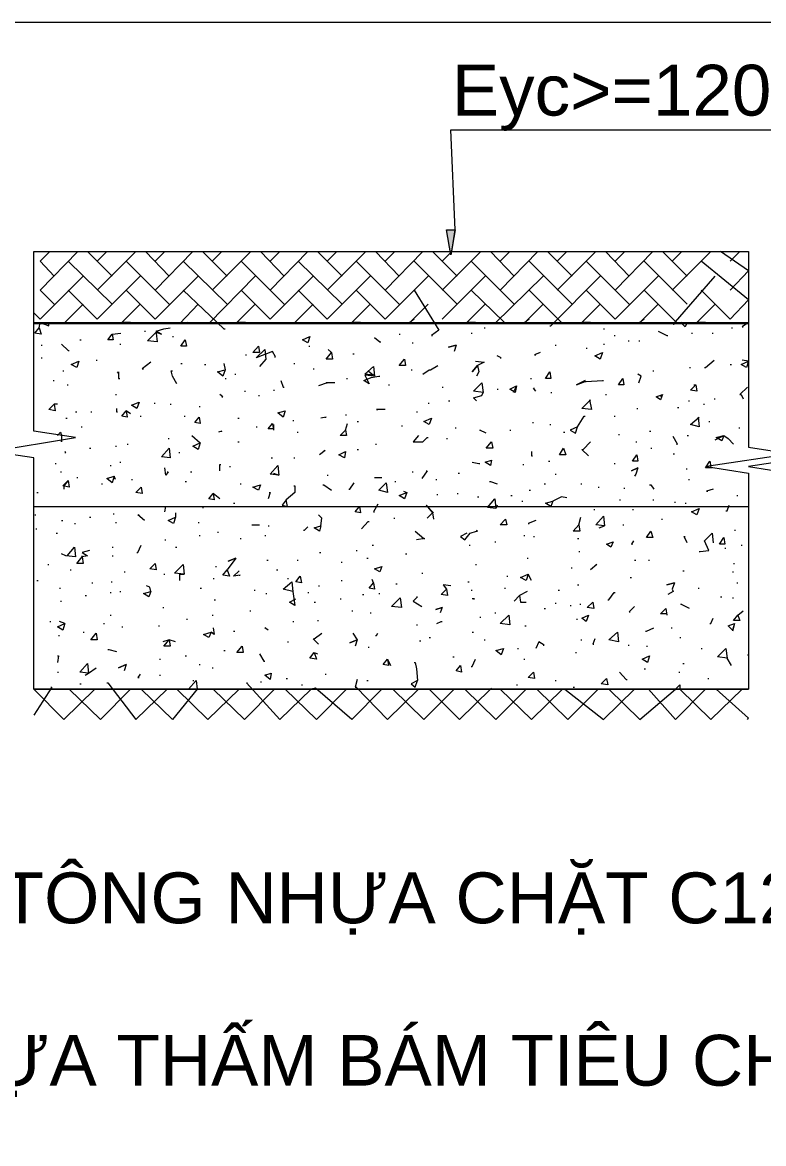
# Model space of a CAD drawing. Header units: millimetres. Extents: x 5117 to 246734, y -48177 to 129208.
# Drawn here: x 212063.2 to 212114.8, y 2460.3 to 2538.3 of the extents above; entities that cross this region are included whole.
import ezdxf

# ---------------------------------------------------------------- set-up
doc = ezdxf.new("R2010")
doc.units = ezdxf.units.MM
for name, color, linetype, lineweight in [('PCCC_241204-CHI TIET CAU TAO PCCC_dwg-1', 250, 'Continuous', 18), ('PDF_Geometry', 250, 'Continuous', 18), ('PDF_Solid Fills', 250, 'Continuous', 18), ('PDF_Text-1', 7, 'Continuous', 18)]:
    doc.layers.add(name, color=color, linetype=linetype, lineweight=lineweight)
doc.styles.add('Arial_2', font='arial_0.ttf', dxfattribs={"height": 3.536039})

# ---------------------------------------------------------------- blocks, each defined once
blk = doc.blocks.new('PCCC_241204-CHI TIET CAU TAO PCCC_dwg-1605646-PCCC-CHI TIẾT CÂU TẠO PCCC')
at = {"layer": 'PDF_Solid Fills'}
for points in [[(3342.811, 2522.141), (3342.512, 2523.862), (3343.11, 2523.862)], [(3313.771, 2517.35), (3363.543, 2517.35), (3363.543, 2517.425)], [(3313.771, 2517.35), (3313.771, 2517.425), (3363.543, 2517.425)]]:
    blk.add_hatch(color=256, dxfattribs=at).paths.add_polyline_path(points)
at = {"layer": 'PDF_Geometry'}
for p, q in [((3319.234, 2520.644), (3317.513, 2522.365)), ((3318.187, 2521.692), (3318.86, 2522.365)), ((3318.187, 2519.671), (3320.881, 2522.365)), ((3323.201, 2520.644), (3321.555, 2522.365)), ((3322.228, 2521.692), (3322.902, 2522.365)), ((3322.228, 2519.671), (3324.848, 2522.365)), ((3327.243, 2520.644), (3325.522, 2522.365)), ((3326.195, 2521.692), (3326.869, 2522.365)), ((3326.195, 2519.671), (3328.89, 2522.365)), ((3331.21, 2520.644), (3329.563, 2522.365)), ((3330.237, 2521.692), (3330.91, 2522.365)), ((3330.237, 2519.671), (3332.856, 2522.365)), ((3335.252, 2520.644), (3333.53, 2522.365)), ((3334.204, 2521.692), (3334.877, 2522.365)), ((3334.204, 2519.671), (3336.898, 2522.365)), ((3339.218, 2520.644), (3337.572, 2522.365)), ((3338.245, 2521.692), (3338.919, 2522.365)), ((3338.245, 2519.671), (3340.865, 2522.365)), ((3343.26, 2520.644), (3341.539, 2522.365)), ((3342.212, 2519.671), (3344.907, 2522.365)), ((3347.227, 2520.644), (3345.58, 2522.365)), ((3346.254, 2521.692), (3346.928, 2522.365)), ((3346.254, 2519.671), (3348.874, 2522.365)), ((3351.269, 2520.644), (3349.547, 2522.365)), ((3350.221, 2521.692), (3350.894, 2522.365)), ((3350.221, 2519.671), (3352.915, 2522.365)), ((3355.235, 2520.644), (3353.589, 2522.365)), ((3354.262, 2521.692), (3354.936, 2522.365)), ((3354.262, 2519.671), (3356.882, 2522.365)), ((3359.277, 2520.644), (3357.556, 2522.365)), ((3358.229, 2521.692), (3358.903, 2522.365)), ((3358.229, 2519.671), (3360.924, 2522.365)), ((3362.271, 2521.692), (3362.945, 2522.365)), ((3319.234, 2518.698), (3316.166, 2521.692)), ((3323.201, 2518.698), (3320.207, 2521.692)), ((3327.243, 2518.698), (3324.174, 2521.692)), ((3331.21, 2518.698), (3328.216, 2521.692)), ((3335.252, 2518.698), (3332.183, 2521.692)), ((3339.218, 2518.698), (3336.225, 2521.692)), ((3343.26, 2518.698), (3340.266, 2521.692)), ((3347.227, 2518.698), (3344.233, 2521.692)), ((3351.269, 2518.698), (3348.275, 2521.692)), ((3355.235, 2518.698), (3352.242, 2521.692)), ((3359.277, 2518.698), (3356.283, 2521.692)), ((3342.212, 2517.65), (3345.206, 2520.644)), ((3346.553, 2517.425), (3344.233, 2519.671)), ((3350.52, 2517.425), (3348.275, 2519.671)), ((3358.529, 2517.425), (3356.283, 2519.671)), ((3321.48, 2516.827), (3321.555, 2516.827)), ((3323.426, 2516.452), (3323.501, 2516.452)), ((3339.218, 2516.602), (3339.293, 2516.602)), ((3344.233, 2516.677), (3344.308, 2516.677)), ((3345.131, 2517.051), (3345.206, 2517.051)), ((3353.439, 2516.976), (3353.514, 2516.976)), ((3354.188, 2516.527), (3354.262, 2516.527)), ((3359.577, 2516.677), (3359.651, 2516.677)), ((3360.999, 2516.677), (3361.073, 2516.677)), ((3362.346, 2517.051), (3362.421, 2517.051)), ((3314.295, 2515.854), (3314.369, 2515.854)), ((3316.989, 2516.228), (3317.064, 2516.228)), ((3319.758, 2515.928), (3319.833, 2515.928)), ((3332.931, 2515.779), (3333.006, 2515.779)), ((3340.117, 2516.003), (3340.191, 2516.003)), ((3350.071, 2515.854), (3350.146, 2515.854)), ((3352.242, 2515.629), (3352.316, 2515.629)), ((3353.439, 2515.928), (3353.514, 2515.928)), ((3355.161, 2516.153), (3355.235, 2516.153)), ((3355.909, 2516.153), (3355.984, 2516.153)), ((3314.295, 2514.955), (3314.369, 2514.955)), ((3318.112, 2514.806), (3318.187, 2514.806)), ((3328.515, 2515.18), (3328.59, 2515.18)), ((3336, 2515.255), (3336.075, 2515.255)), ((3315.792, 2514.057), (3315.866, 2514.057)), ((3324.025, 2514.581), (3324.099, 2514.581)), ((3325.671, 2514.506), (3325.746, 2514.506)), ((3331.883, 2514.581), (3331.958, 2514.581)), ((3333.231, 2514.207), (3333.306, 2514.207)), ((3340.042, 2514.132), (3340.117, 2514.132)), ((3356.882, 2514.057), (3356.957, 2514.057)), ((3359.427, 2514.282), (3359.502, 2514.282)), ((3362.271, 2514.506), (3362.346, 2514.506)), ((3315.118, 2513.384), (3315.193, 2513.384)), ((3327.093, 2513.533), (3327.168, 2513.533)), ((3327.767, 2513.833), (3327.842, 2513.833)), ((3335.551, 2513.533), (3335.626, 2513.533)), ((3348.35, 2513.533), (3348.424, 2513.533)), ((3316.091, 2513.084), (3316.166, 2513.084)), ((3319.459, 2512.411), (3319.534, 2512.411)), ((3328.441, 2512.635), (3328.515, 2512.635)), ((3330.461, 2512.71), (3330.536, 2512.71)), ((3338.47, 2513.084), (3338.545, 2513.084)), ((3342.212, 2512.935), (3342.287, 2512.935)), ((3346.029, 2512.785), (3346.104, 2512.785)), ((3349.772, 2512.56), (3349.847, 2512.56)), ((3353.589, 2512.411), (3353.664, 2512.411)), ((3322.153, 2511.812), (3322.228, 2511.812)), ((3323.276, 2511.737), (3323.351, 2511.737)), ((3329.414, 2512.336), (3329.488, 2512.336)), ((3341.239, 2511.812), (3341.314, 2511.812)), ((3342.661, 2511.962), (3342.736, 2511.962)), ((3359.352, 2511.962), (3359.427, 2511.962)), ((3360.4, 2511.737), (3360.475, 2511.737)), ((3361.148, 2512.111), (3361.223, 2512.111)), ((3316.69, 2511.213), (3316.765, 2511.213)), ((3317.738, 2511.213), (3317.812, 2511.213)), ((3321.18, 2510.914), (3321.255, 2510.914)), ((3324.249, 2510.914), (3324.324, 2510.914)), ((3325.297, 2511.587), (3325.372, 2511.587)), ((3335.476, 2510.989), (3335.551, 2510.989)), ((3340.416, 2511.213), (3340.491, 2511.213)), ((3354.188, 2510.914), (3354.262, 2510.914)), ((3355.759, 2511.438), (3355.834, 2511.438)), ((3358.604, 2511.512), (3358.678, 2511.512)), ((3316.016, 2510.764), (3316.091, 2510.764)), ((3317.064, 2510.165), (3317.139, 2510.165)), ((3327.991, 2510.764), (3328.066, 2510.764)), ((3329.264, 2510.165), (3329.339, 2510.165)), ((3331.809, 2510.614), (3331.883, 2510.614)), ((3336.299, 2510.539), (3336.374, 2510.539)), ((3339.368, 2510.24), (3339.443, 2510.24)), ((3343.11, 2510.09), (3343.185, 2510.09)), ((3348.499, 2510.465), (3348.574, 2510.465)), ((3349.697, 2510.315), (3349.772, 2510.315)), ((3360.774, 2510.539), (3360.849, 2510.539)), ((3362.87, 2510.09), (3362.945, 2510.09)), ((3323.126, 2509.342), (3323.201, 2509.342)), ((3332.108, 2509.791), (3332.183, 2509.791)), ((3342.512, 2509.342), (3342.586, 2509.342)), ((3346.928, 2509.941), (3347.002, 2509.941)), ((3350.67, 2509.791), (3350.745, 2509.791)), ((3354.487, 2509.641), (3354.562, 2509.641)), ((3356.658, 2509.866), (3356.732, 2509.866)), ((3359.277, 2509.566), (3359.352, 2509.566)), ((3317.663, 2508.668), (3317.738, 2508.668)), ((3319.459, 2508.818), (3319.534, 2508.818)), ((3320.282, 2508.968), (3320.357, 2508.968)), ((3327.991, 2509.117), (3328.066, 2509.117)), ((3336.299, 2508.594), (3336.374, 2508.594)), ((3337.572, 2508.968), (3337.647, 2508.968)), ((3355.685, 2509.117), (3355.759, 2509.117)), ((3356.732, 2508.668), (3356.807, 2508.668)), ((3319.758, 2507.695), (3319.833, 2507.695)), ((3323.875, 2508.369), (3323.95, 2508.369)), ((3330.312, 2507.995), (3330.387, 2507.995)), ((3331.883, 2507.995), (3331.958, 2507.995)), ((3349.622, 2507.77), (3349.697, 2507.77)), ((3358.304, 2508.294), (3358.379, 2508.294)), ((3315.268, 2507.621), (3315.342, 2507.621)), ((3315.642, 2507.022), (3315.717, 2507.022)), ((3319.085, 2507.471), (3319.16, 2507.471)), ((3324.698, 2507.022), (3324.773, 2507.022)), ((3327.393, 2507.396), (3327.468, 2507.396)), ((3340.117, 2507.022), (3340.191, 2507.022)), ((3343.335, 2506.947), (3343.41, 2506.947)), ((3347.826, 2507.546), (3347.901, 2507.546)), ((3354.188, 2507.621), (3354.262, 2507.621)), ((3359.202, 2507.246), (3359.277, 2507.246)), ((3316.765, 2506.648), (3316.839, 2506.648)), ((3318.486, 2506.198), (3318.561, 2506.198)), ((3320.582, 2506.498), (3320.657, 2506.498)), ((3324.324, 2506.348), (3324.399, 2506.348)), ((3328.141, 2506.198), (3328.216, 2506.198)), ((3334.204, 2506.797), (3334.279, 2506.797)), ((3338.919, 2506.348), (3338.994, 2506.348)), ((3341.763, 2506.498), (3341.838, 2506.498)), ((3349.323, 2506.198), (3349.397, 2506.198)), ((3350.071, 2506.872), (3350.146, 2506.872)), ((3351.867, 2506.198), (3351.942, 2506.198)), ((3359.352, 2506.498), (3359.427, 2506.498)), ((3313.995, 2505.6), (3314.07, 2505.6)), ((3341.838, 2505.45), (3341.913, 2505.45)), ((3343.26, 2505.525), (3343.335, 2505.525)), ((3347.002, 2505.375), (3347.077, 2505.375)), ((3348.275, 2505.749), (3348.35, 2505.749)), ((3353.065, 2505.974), (3353.14, 2505.974)), ((3354.861, 2505.899), (3354.936, 2505.899)), ((3362.72, 2505.375), (3362.795, 2505.375)), ((3313.771, 2504.627), (3363.543, 2504.627)), ((3327.692, 2504.851), (3327.767, 2504.851)), ((3344.682, 2505.3), (3344.757, 2505.3)), ((3347.751, 2505.001), (3347.826, 2505.001)), ((3354.562, 2505.076), (3354.637, 2505.076)), ((3356.882, 2505.076), (3356.957, 2505.076)), ((3358.379, 2504.926), (3358.454, 2504.926)), ((3359.127, 2504.851), (3359.202, 2504.851)), ((3313.846, 2504.028), (3313.92, 2504.028)), ((3317.663, 2503.878), (3317.738, 2503.878)), ((3319.309, 2504.103), (3319.384, 2504.103)), ((3325.522, 2504.552), (3325.596, 2504.552)), ((3338.844, 2503.803), (3338.919, 2503.803)), ((3352.766, 2504.402), (3352.84, 2504.402)), ((3355.46, 2504.402), (3355.535, 2504.402)), ((3313.92, 2503.055), (3313.995, 2503.055)), ((3315.717, 2503.654), (3315.792, 2503.654)), ((3316.615, 2503.429), (3316.69, 2503.429)), ((3319.459, 2503.504), (3319.534, 2503.504)), ((3325.222, 2503.504), (3325.297, 2503.504)), ((3330.087, 2503.279), (3330.162, 2503.279)), ((3354.786, 2503.354), (3354.861, 2503.354)), ((3357.481, 2503.729), (3357.556, 2503.729)), ((3315.342, 2502.756), (3315.417, 2502.756)), ((3322.902, 2502.306), (3322.977, 2502.306)), ((3325.297, 2502.606), (3325.372, 2502.606)), ((3326.569, 2502.83), (3326.644, 2502.83)), ((3328.141, 2502.381), (3328.216, 2502.381)), ((3329.863, 2502.606), (3329.937, 2502.606)), ((3347.901, 2502.606), (3347.975, 2502.606)), ((3348.574, 2502.531), (3348.649, 2502.531)), ((3351.643, 2502.381), (3351.718, 2502.381)), ((3362.57, 2502.98), (3362.645, 2502.98)), ((3319.234, 2501.783), (3319.309, 2501.783)), ((3323.65, 2501.783), (3323.725, 2501.783)), ((3336.225, 2501.558), (3336.299, 2501.558)), ((3337.347, 2501.932), (3337.422, 2501.932)), ((3344.083, 2501.932), (3344.158, 2501.932)), ((3345.88, 2502.157), (3345.955, 2502.157)), ((3351.718, 2501.483), (3351.793, 2501.483)), ((3361.897, 2501.708), (3361.972, 2501.708)), ((3363.019, 2501.932), (3363.094, 2501.932)), ((3319.234, 2501.184), (3319.309, 2501.184)), ((3330.012, 2500.884), (3330.087, 2500.884)), ((3332.108, 2500.884), (3332.183, 2500.884)), ((3333.68, 2501.408), (3333.755, 2501.408)), ((3335.177, 2500.735), (3335.252, 2500.735)), ((3336.973, 2501.034), (3337.048, 2501.034)), ((3339.667, 2501.333), (3339.742, 2501.333)), ((3348.125, 2501.034), (3348.2, 2501.034)), ((3355.61, 2500.884), (3355.685, 2500.884)), ((3356.583, 2500.884), (3356.658, 2500.884)), ((3314.744, 2500.585), (3314.819, 2500.585)), ((3316.315, 2500.211), (3316.39, 2500.211)), ((3320.058, 2500.061), (3320.133, 2500.061)), ((3322.827, 2499.911), (3322.902, 2499.911)), ((3326.42, 2500.435), (3326.495, 2500.435)), ((3330.686, 2500.211), (3330.761, 2500.211)), ((3340.79, 2499.986), (3340.865, 2499.986)), ((3344.532, 2500.585), (3344.607, 2500.585)), ((3351.194, 2500.36), (3351.269, 2500.36)), ((3358.978, 2500.136), (3359.053, 2500.136)), ((3362.421, 2500.061), (3362.496, 2500.061)), ((3362.496, 2500.66), (3362.57, 2500.66)), ((3313.995, 2499.462), (3314.07, 2499.462)), ((3317.812, 2499.313), (3317.887, 2499.313)), ((3319.16, 2499.387), (3319.234, 2499.387)), ((3326.27, 2499.612), (3326.345, 2499.612)), ((3331.434, 2499.612), (3331.509, 2499.612)), ((3335.177, 2499.462), (3335.252, 2499.462)), ((3338.994, 2499.238), (3339.069, 2499.238)), ((3344.009, 2499.387), (3344.083, 2499.387)), ((3346.703, 2499.762), (3346.778, 2499.762)), ((3351.643, 2499.163), (3351.718, 2499.163)), ((3355.31, 2499.687), (3355.385, 2499.687)), ((3362.72, 2499.313), (3362.795, 2499.313)), ((3315.567, 2498.938), (3315.642, 2498.938)), ((3317.363, 2498.414), (3317.438, 2498.414)), ((3319.085, 2498.639), (3319.16, 2498.639)), ((3319.758, 2498.714), (3319.833, 2498.714)), ((3325.372, 2498.938), (3325.447, 2498.938)), ((3329.114, 2498.789), (3329.189, 2498.789)), ((3329.937, 2498.564), (3330.012, 2498.564)), ((3332.856, 2498.639), (3332.931, 2498.639)), ((3333.605, 2499.088), (3333.68, 2499.088)), ((3336.674, 2498.489), (3336.748, 2498.489)), ((3337.796, 2498.564), (3337.871, 2498.564)), ((3344.233, 2498.789), (3344.308, 2498.789)), ((3346.553, 2498.938), (3346.628, 2498.938)), ((3350.296, 2498.789), (3350.37, 2498.789)), ((3360.026, 2498.938), (3360.1, 2498.938)), ((3361.597, 2498.34), (3361.672, 2498.34)), ((3315.642, 2498.04), (3315.717, 2498.04)), ((3322.752, 2497.591), (3322.827, 2497.591)), ((3326.345, 2498.115), (3326.42, 2498.115)), ((3333.306, 2497.965), (3333.38, 2497.965)), ((3335.102, 2498.19), (3335.177, 2498.19)), ((3350.071, 2497.891), (3350.146, 2497.891)), ((3351.119, 2497.741), (3351.194, 2497.741)), ((3351.793, 2497.816), (3351.867, 2497.816)), ((3362.421, 2498.265), (3362.496, 2498.265)), ((3319.085, 2497.067), (3319.16, 2497.067)), ((3324.399, 2496.768), (3324.474, 2496.768)), ((3326.195, 2497.067), (3326.27, 2497.067)), ((3328.815, 2497.367), (3328.89, 2497.367)), ((3335.925, 2497.367), (3336, 2497.367)), ((3337.198, 2497.217), (3337.272, 2497.217)), ((3344.832, 2496.918), (3344.907, 2496.918)), ((3345.88, 2497.217), (3345.955, 2497.217)), ((3349.323, 2497.516), (3349.397, 2497.516)), ((3351.568, 2496.768), (3351.643, 2496.768)), ((3314.893, 2496.618), (3314.968, 2496.618)), ((3318.636, 2496.468), (3318.711, 2496.468)), ((3319.908, 2496.244), (3319.983, 2496.244)), ((3322.453, 2496.319), (3322.528, 2496.319)), ((3331.809, 2496.618), (3331.883, 2496.618)), ((3333.53, 2496.693), (3333.605, 2496.693)), ((3340.416, 2496.394), (3340.491, 2496.394)), ((3347.975, 2496.319), (3348.05, 2496.319)), ((3358.154, 2496.169), (3358.229, 2496.169)), ((3315.492, 2495.645), (3315.567, 2495.645)), ((3317.214, 2495.87), (3317.288, 2495.87)), ((3327.692, 2495.945), (3327.767, 2495.945)), ((3340.64, 2495.271), (3340.715, 2495.271)), ((3341.314, 2495.495), (3341.389, 2495.495)), ((3344.308, 2495.87), (3344.383, 2495.87)), ((3345.131, 2495.346), (3345.206, 2495.346)), ((3351.867, 2495.346), (3351.942, 2495.346)), ((3358.753, 2495.495), (3358.828, 2495.495)), ((3327.018, 2494.597), (3327.093, 2494.597)), ((3331.434, 2495.196), (3331.509, 2495.196)), ((3337.048, 2494.822), (3337.123, 2494.822)), ((3347.451, 2494.747), (3347.526, 2494.747)), ((3351.493, 2494.448), (3351.568, 2494.448)), ((3355.161, 2494.972), (3355.235, 2494.972)), ((3356.433, 2494.897), (3356.508, 2494.897)), ((3360.25, 2494.747), (3360.325, 2494.747)), ((3322.528, 2493.999), (3322.603, 2493.999)), ((3324.324, 2494.223), (3324.399, 2494.223)), ((3342.961, 2494.148), (3343.036, 2494.148)), ((3347.901, 2493.999), (3347.975, 2493.999)), ((3358.978, 2493.699), (3359.053, 2493.699)), ((3363.469, 2494.298), (3363.543, 2494.298)), ((3315.417, 2493.1), (3315.492, 2493.1)), ((3322.528, 2492.876), (3322.603, 2492.876)), ((3325.297, 2493.624), (3325.372, 2493.624)), ((3326.195, 2493.4), (3326.27, 2493.4)), ((3334.054, 2492.951), (3334.129, 2492.951)), ((3356.283, 2493.325), (3356.358, 2493.325)), ((3358.678, 2493.1), (3358.753, 2493.1)), ((3316.989, 2492.277), (3317.064, 2492.277)), ((3324.848, 2492.502), (3324.923, 2492.502)), ((3329.563, 2492.427), (3329.638, 2492.427)), ((3331.36, 2492.651), (3331.434, 2492.651)), ((3332.407, 2492.202), (3332.482, 2492.202)), ((3336.973, 2492.502), (3337.048, 2492.502)), ((3347.377, 2492.202), (3347.451, 2492.202)), ((3350.071, 2492.502), (3350.146, 2492.502)), ((3360.699, 2492.651), (3360.774, 2492.651)), ((3351.343, 2492.053), (3351.418, 2492.053))]:
    blk.add_line(p, q, dxfattribs=at)
at = {"layer": 'PDF_Geometry', "flags": 128}
for points in [[(3268.788, 2397.971), (3461.742, 2397.971), (3461.742, 2538.307), (3268.788, 2538.307)], [(3333.006, 2516.452), (3332.856, 2516.003), (3332.482, 2516.228)], [(3324.324, 2516.228), (3324.399, 2515.779), (3324.025, 2515.779)], [(3329.414, 2515.779), (3329.488, 2515.33), (3329.039, 2515.33)], [(3316.914, 2514.731), (3316.765, 2514.282), (3316.39, 2514.506)], [(3339.593, 2514.881), (3339.667, 2514.431), (3339.218, 2514.431)], [(3353.364, 2515.33), (3353.215, 2514.881), (3352.84, 2515.105)], [(3349.697, 2513.982), (3349.772, 2513.533), (3349.397, 2513.533)], [(3354.786, 2513.533), (3354.861, 2513.084), (3354.487, 2513.084)], [(3321.106, 2511.887), (3320.956, 2511.438), (3320.582, 2511.662)], [(3325.297, 2510.839), (3325.372, 2510.39), (3324.998, 2510.465)], [(3331.285, 2511.288), (3331.135, 2510.839), (3330.761, 2511.138)], [(3341.464, 2510.764), (3341.314, 2510.315), (3340.94, 2510.539)], [(3323.276, 2507.995), (3322.677, 2508.07), (3323.201, 2508.668)], [(3345.655, 2509.117), (3345.73, 2508.668), (3345.281, 2508.668)], [(3350.67, 2508.668), (3350.82, 2508.219), (3350.37, 2508.219)], [(3335.476, 2508.444), (3335.401, 2507.995), (3335.027, 2508.219)], [(3345.655, 2507.845), (3345.58, 2507.471), (3345.206, 2507.695)], [(3355.759, 2508.219), (3355.834, 2507.77), (3355.46, 2507.77)], [(3338.395, 2505.6), (3337.796, 2505.749), (3338.32, 2506.273)], [(3321.255, 2505.974), (3321.33, 2505.525), (3320.881, 2505.6)], [(3329.563, 2506.124), (3329.414, 2505.749), (3329.039, 2505.974)], [(3336.449, 2504.627), (3336.524, 2504.178), (3336.15, 2504.252)], [(3360.1, 2504.477), (3359.951, 2504.028), (3359.577, 2504.252)], [(3346.628, 2503.729), (3346.703, 2503.354), (3346.254, 2503.354)], [(3356.732, 2502.905), (3356.882, 2502.456), (3356.433, 2502.456)], [(3361.822, 2502.456), (3361.897, 2502.007), (3361.523, 2502.007)], [(3354.113, 2502.157), (3353.963, 2501.783), (3353.664, 2502.007)], [(3322.228, 2500.66), (3322.303, 2500.211), (3321.854, 2500.286)], [(3338.021, 2500.435), (3337.871, 2500.061), (3337.497, 2500.286)], [(3332.333, 2499.762), (3332.407, 2499.313), (3332.033, 2499.387)], [(3339.368, 2497.591), (3338.694, 2497.666), (3339.293, 2498.265)], [(3352.691, 2497.965), (3352.766, 2497.516), (3352.316, 2497.591)], [(3346.928, 2496.394), (3346.254, 2496.468), (3346.853, 2497.067)], [(3352.391, 2497.067), (3352.242, 2496.618), (3351.942, 2496.843)], [(3318.112, 2495.795), (3318.187, 2495.346), (3317.738, 2495.346)], [(3354.487, 2495.196), (3353.813, 2495.346), (3354.412, 2495.87)], [(3328.291, 2494.897), (3328.366, 2494.448), (3327.917, 2494.448)], [(3346.478, 2494.747), (3346.329, 2494.298), (3345.955, 2494.597)], [(3356.658, 2494.223), (3356.508, 2493.774), (3356.134, 2493.999)], [(3330.312, 2493.026), (3330.237, 2492.576), (3329.863, 2492.876)], [(3343.485, 2493.549), (3343.559, 2493.1), (3343.185, 2493.175)], [(3348.574, 2493.1), (3348.649, 2492.651), (3348.2, 2492.726)], [(3353.664, 2492.651), (3353.739, 2492.202), (3353.289, 2492.277)]]:
    blk.add_lwpolyline(points, close=True, dxfattribs=at)
for points in [[(3342.811, 2522.141), (3342.512, 2523.862), (3343.11, 2523.862), (3342.811, 2530.823), (3376.118, 2530.823)], [(3342.212, 2521.692), (3342.886, 2522.365), (3343.11, 2523.862)], [(3318.037, 2491.903), (3315.866, 2489.807), (3313.771, 2491.903), (3363.543, 2491.903), (3313.771, 2491.903), (3313.771, 2507.995), (3310.777, 2508.444), (3316.69, 2509.417), (3313.771, 2509.866), (3313.771, 2522.365), (3363.543, 2522.365), (3363.543, 2508.743), (3366.537, 2508.294), (3360.624, 2507.396), (3363.543, 2506.947), (3363.543, 2491.903), (3313.771, 2491.903)], [(3315.193, 2520.644), (3314.22, 2521.692), (3314.893, 2522.365)], [(3315.193, 2518.698), (3314.22, 2519.671), (3316.839, 2522.365)], [(3362.271, 2519.671), (3363.543, 2521.018), (3361.597, 2522.365)], [(3367.286, 2520.644), (3366.462, 2521.916), (3366.911, 2522.365), (3366.462, 2508.743), (3369.381, 2508.294), (3363.543, 2507.396), (3366.462, 2506.947), (3366.462, 2491.903), (3416.011, 2491.903), (3366.462, 2491.903), (3416.011, 2491.903), (3416.011, 2507.995), (3413.092, 2508.444), (3419.004, 2509.417), (3416.011, 2509.866), (3416.011, 2522.365), (3366.462, 2522.365)], [(3360.25, 2519.671), (3362.271, 2517.65), (3363.543, 2518.997), (3360.25, 2521.692)], [(3313.771, 2518.099), (3314.22, 2517.65), (3317.214, 2520.644)], [(3316.166, 2519.671), (3318.187, 2517.65), (3321.18, 2520.644)], [(3320.207, 2519.671), (3322.228, 2517.65), (3325.222, 2520.644)], [(3325.896, 2517.35), (3325.971, 2517.35), (3329.189, 2520.644)], [(3328.216, 2519.671), (3330.237, 2517.65), (3333.231, 2520.644)], [(3332.183, 2519.671), (3334.204, 2517.65), (3337.198, 2520.644)], [(3336.225, 2519.671), (3338.245, 2517.65), (3341.239, 2520.644)], [(3349.248, 2520.644), (3345.88, 2517.35), (3345.955, 2517.35)], [(3349.697, 2517.201), (3349.772, 2517.201), (3353.215, 2520.644)], [(3352.242, 2519.671), (3354.262, 2517.65), (3357.256, 2520.644)], [(3359.277, 2517.425), (3359.127, 2517.126), (3358.828, 2517.425), (3358.903, 2517.425), (3358.304, 2517.276), (3361.223, 2520.644)], [(3324.174, 2519.671), (3327.018, 2516.976), (3327.093, 2516.976)], [(3340.266, 2519.671), (3341.988, 2516.901), (3341.464, 2516.527), (3341.539, 2516.527)], [(3316.166, 2517.65), (3315.941, 2517.425), (3317.214, 2518.698)], [(3320.507, 2517.425), (3319.908, 2517.425), (3321.18, 2518.698)], [(3324.474, 2517.425), (3323.875, 2517.35), (3323.95, 2517.35), (3325.222, 2518.698)], [(3328.515, 2517.425), (3327.917, 2517.425), (3329.189, 2518.698)], [(3332.183, 2517.65), (3331.958, 2517.425), (3333.231, 2518.698)], [(3336.524, 2517.425), (3335.925, 2517.425), (3337.198, 2518.698)], [(3340.266, 2517.65), (3339.967, 2517.425), (3341.239, 2518.698)], [(3344.532, 2517.425), (3343.934, 2517.425), (3345.206, 2518.698)], [(3348.275, 2517.65), (3347.975, 2517.425), (3349.248, 2518.698)], [(3352.541, 2517.425), (3351.942, 2517.425), (3353.215, 2518.698)], [(3356.283, 2517.65), (3355.984, 2517.425), (3357.256, 2518.698)], [(3360.55, 2517.425), (3359.951, 2517.425), (3361.223, 2518.698)], [(3363.543, 2517.35), (3313.771, 2517.35), (3313.771, 2517.425), (3363.543, 2517.425), (3363.094, 2517.126), (3363.169, 2517.126)], [(3314.145, 2517.051), (3314.295, 2516.602), (3313.846, 2516.677), (3314.145, 2517.051), (3314.22, 2517.425), (3314.819, 2517.201), (3314.819, 2517.425)], [(3319.234, 2516.602), (3319.309, 2516.228), (3318.935, 2516.228), (3319.234, 2516.602), (3319.833, 2516.677)], [(3322.303, 2516.677), (3322.378, 2516.078), (3321.704, 2516.153), (3322.303, 2516.752), (3322.677, 2516.602), (3322.303, 2516.827), (3322.827, 2516.976), (3323.276, 2517.051)], [(3337.497, 2516.377), (3337.871, 2516.078), (3337.946, 2516.078)], [(3357.256, 2516.827), (3357.855, 2516.527), (3357.93, 2516.527)], [(3315.717, 2515.928), (3316.166, 2515.479), (3316.241, 2515.479)], [(3330.536, 2515.03), (3330.611, 2515.03), (3330.387, 2515.404), (3329.264, 2514.955), (3329.863, 2515.554), (3329.937, 2514.881), (3329.488, 2514.357)], [(3334.279, 2515.554), (3334.503, 2515.33), (3334.578, 2514.881), (3334.129, 2514.881), (3334.503, 2515.33)], [(3343.185, 2515.854), (3342.661, 2515.704), (3343.185, 2515.854), (3343.036, 2515.404)], [(3344.532, 2514.731), (3345.131, 2514.656), (3344.682, 2514.431), (3344.308, 2513.982), (3344.682, 2514.431), (3344.757, 2513.982), (3344.607, 2513.683)], [(3346.254, 2514.955), (3346.329, 2514.955), (3346.029, 2515.105)], [(3349.023, 2515.33), (3348.649, 2515.18), (3348.724, 2515.18)], [(3360.475, 2514.282), (3360.55, 2514.282), (3361.148, 2514.806)], [(3363.543, 2514.731), (3363.394, 2514.282), (3363.019, 2514.506), (3363.543, 2514.731), (3363.094, 2514.806)], [(3319.609, 2513.908), (3319.684, 2513.982), (3319.684, 2513.533), (3319.758, 2513.533)], [(3321.929, 2514.656), (3321.33, 2514.207), (3321.405, 2514.207)], [(3323.725, 2513.159), (3323.426, 2513.683), (3323.351, 2514.057), (3323.426, 2514.057)], [(3327.018, 2514.581), (3327.093, 2514.132), (3326.944, 2513.683), (3326.569, 2513.982), (3327.093, 2514.132)], [(3337.048, 2514.057), (3337.422, 2513.758), (3336.823, 2513.833), (3337.422, 2514.357), (3337.497, 2513.683), (3336.823, 2513.758), (3337.123, 2513.159), (3336.748, 2513.384), (3337.272, 2513.608), (3337.796, 2513.683), (3337.871, 2513.683)], [(3340.865, 2513.833), (3341.314, 2514.132), (3341.389, 2514.132), (3341.913, 2514.431)], [(3330.985, 2513.384), (3331.135, 2512.935), (3331.21, 2512.935)], [(3334.728, 2513.234), (3334.129, 2513.234), (3334.204, 2513.234), (3333.605, 2513.009)], [(3344.607, 2511.962), (3344.383, 2512.186), (3344.982, 2512.336), (3345.056, 2512.56), (3344.383, 2512.635), (3344.982, 2513.234), (3345.056, 2512.56)], [(3352.167, 2513.384), (3351.568, 2513.084), (3352.167, 2513.309), (3352.242, 2513.309), (3353.364, 2513.384), (3353.439, 2513.384)], [(3355.909, 2513.234), (3356.059, 2513.683), (3355.834, 2513.833), (3355.909, 2513.833)], [(3326.869, 2512.261), (3326.944, 2512.261), (3326.719, 2512.411)], [(3347.377, 2513.009), (3347.302, 2512.56), (3346.928, 2512.785), (3347.377, 2513.009), (3347.152, 2512.56)], [(3348.724, 2512.635), (3348.574, 2512.86), (3348.649, 2512.86)], [(3357.556, 2512.411), (3357.406, 2512.036), (3357.107, 2512.261), (3357.556, 2512.411), (3357.406, 2512.261)], [(3359.726, 2513.084), (3359.876, 2513.084), (3359.951, 2512.635), (3359.502, 2512.71), (3359.876, 2513.084)], [(3363.469, 2512.935), (3362.945, 2512.411), (3363.019, 2512.411), (3363.169, 2512.111)], [(3315.417, 2511.737), (3315.193, 2511.737), (3315.268, 2511.288), (3314.819, 2511.363), (3315.193, 2511.737)], [(3352.466, 2512.036), (3352.616, 2511.363), (3351.942, 2511.438), (3352.541, 2512.036)], [(3319.534, 2511.438), (3319.534, 2511.213), (3319.609, 2511.213)], [(3320.507, 2511.063), (3320.207, 2511.288), (3320.282, 2510.839), (3319.908, 2510.914), (3320.207, 2511.288)], [(3334.054, 2510.839), (3334.129, 2510.839), (3333.755, 2510.764)], [(3338.245, 2511.363), (3337.647, 2511.363), (3337.721, 2511.363)], [(3351.643, 2510.165), (3351.119, 2509.941), (3351.493, 2509.716), (3351.643, 2510.165), (3352.092, 2510.914), (3352.167, 2510.914)], [(3360.026, 2510.839), (3360.1, 2510.165), (3359.502, 2510.315), (3360.1, 2510.839)], [(3330.461, 2510.315), (3330.461, 2510.016), (3330.087, 2510.016), (3330.387, 2510.39), (3330.461, 2509.941)], [(3335.476, 2509.941), (3335.551, 2509.566), (3335.102, 2509.566), (3335.476, 2509.941), (3335.626, 2510.39)], [(3315.417, 2509.566), (3315.642, 2509.791), (3315.717, 2509.566), (3315.717, 2509.117), (3315.717, 2509.267)], [(3324.773, 2509.566), (3325.372, 2509.043), (3325.222, 2508.594), (3324.848, 2508.818), (3325.372, 2509.043)], [(3326.794, 2509.866), (3326.869, 2509.866), (3326.644, 2509.791)], [(3340.566, 2509.566), (3340.191, 2509.117), (3340.64, 2509.117), (3340.865, 2509.117), (3341.164, 2509.417), (3341.239, 2509.417)], [(3345.281, 2509.716), (3344.832, 2509.941), (3344.907, 2509.941)], [(3358.529, 2508.968), (3358.604, 2508.968), (3358.304, 2509.492)], [(3361.223, 2509.267), (3361.822, 2509.566), (3361.672, 2509.192), (3361.298, 2509.417), (3361.822, 2509.566), (3362.121, 2509.342), (3362.496, 2508.968)], [(3333.979, 2508.519), (3334.054, 2508.519), (3333.68, 2508.219)], [(3352.391, 2508.144), (3351.942, 2508.594), (3352.017, 2508.594), (3352.541, 2509.117)], [(3315.941, 2508.369), (3316.016, 2508.369), (3315.941, 2508.444)], [(3344.308, 2507.695), (3344.757, 2507.621), (3344.832, 2507.621)], [(3348.424, 2508.444), (3348.424, 2508.144), (3348.499, 2508.144)], [(3360.999, 2507.321), (3360.924, 2507.321), (3360.55, 2507.321), (3360.849, 2507.77), (3360.924, 2507.396)], [(3323.052, 2507.022), (3323.126, 2507.022), (3322.977, 2506.797), (3322.902, 2507.321)], [(3326.719, 2507.097), (3326.719, 2507.546), (3326.794, 2507.546)], [(3330.461, 2506.947), (3330.836, 2506.797), (3330.237, 2506.872), (3330.761, 2507.471), (3330.836, 2506.797)], [(3341.09, 2507.097), (3341.164, 2507.097), (3340.79, 2506.573)], [(3355.834, 2507.321), (3355.385, 2507.097), (3355.834, 2507.321), (3355.685, 2506.872), (3355.61, 2506.722)], [(3316.166, 2506.423), (3316.241, 2505.974), (3315.792, 2506.049), (3316.166, 2506.423), (3315.866, 2506.049), (3315.866, 2505.824)], [(3319.459, 2506.498), (3319.384, 2506.722), (3319.234, 2506.273), (3318.86, 2506.573), (3319.384, 2506.722)], [(3335.701, 2505.824), (3335.775, 2505.824), (3336.075, 2506.273)], [(3337.497, 2506.648), (3337.572, 2506.648), (3338.021, 2506.648)], [(3345.505, 2506.348), (3345.58, 2506.348), (3346.029, 2506.198)], [(3326.719, 2505.151), (3326.27, 2505.525), (3326.345, 2505.076), (3325.971, 2505.151), (3326.27, 2505.525)], [(3330.162, 2505.6), (3330.237, 2505.6), (3330.087, 2505.151)], [(3331.883, 2506.049), (3331.958, 2506.049), (3331.958, 2505.6), (3331.36, 2505.076), (3331.06, 2504.702), (3331.434, 2504.627), (3331.36, 2505.076)], [(3333.904, 2506.124), (3333.979, 2506.124), (3334.503, 2505.749)], [(3339.518, 2505.675), (3339.742, 2505.6), (3339.593, 2505.151), (3339.218, 2505.375), (3339.742, 2505.6)], [(3356.658, 2506.124), (3356.732, 2506.124), (3356.957, 2505.824)], [(3361.073, 2505.824), (3360.624, 2505.675), (3360.699, 2505.675)], [(3322.902, 2504.252), (3322.977, 2504.627), (3323.052, 2504.627)], [(3337.721, 2504.776), (3337.422, 2504.252), (3337.497, 2504.252)], [(3341.613, 2504.178), (3341.09, 2504.702), (3341.539, 2504.178), (3341.164, 2503.803), (3341.539, 2504.178), (3341.613, 2503.729)], [(3346.029, 2504.702), (3345.955, 2504.477), (3345.356, 2504.552), (3345.88, 2505.151), (3345.955, 2504.477)], [(3350.894, 2505.225), (3350.52, 2505.3), (3349.921, 2505.001), (3349.772, 2504.627), (3349.397, 2504.851), (3349.921, 2505.001)], [(3361.972, 2504.327), (3362.046, 2504.327), (3362.196, 2504.702)], [(3321.48, 2503.654), (3321.031, 2504.028), (3321.106, 2504.028)], [(3323.65, 2504.178), (3323.65, 2503.878), (3323.501, 2503.429), (3323.126, 2503.654), (3323.65, 2503.878)], [(3333.755, 2503.279), (3333.68, 2502.905), (3333.306, 2503.13), (3333.755, 2503.279), (3333.829, 2503.803), (3333.605, 2504.028)], [(3351.718, 2503.354), (3351.793, 2502.905), (3351.343, 2502.905), (3351.718, 2503.354), (3351.867, 2503.878)], [(3353.14, 2503.13), (3353.514, 2503.279), (3352.915, 2503.354), (3353.439, 2503.953), (3353.514, 2503.279)], [(3328.964, 2503.354), (3329.039, 2503.354), (3329.488, 2503.354)], [(3332.557, 2502.98), (3332.632, 2502.98), (3332.856, 2503.205)], [(3336.599, 2503.055), (3337.048, 2503.579), (3337.123, 2503.579)], [(3348.724, 2503.654), (3348.2, 2503.429), (3348.275, 2503.429)], [(3340.341, 2502.905), (3340.94, 2502.381), (3341.015, 2502.381), (3340.416, 2502.306)], [(3343.934, 2502.756), (3343.485, 2502.531), (3343.784, 2502.306), (3344.158, 2502.756), (3344.607, 2502.905), (3344.682, 2502.905), (3344.607, 2502.98)], [(3355.535, 2502.232), (3355.385, 2502.007), (3355.46, 2502.007)], [(3359.277, 2502.082), (3359.053, 2502.531), (3359.127, 2502.531)], [(3360.1, 2501.483), (3360.175, 2501.483), (3360.774, 2501.558), (3360.475, 2502.232), (3360.999, 2502.756), (3361.073, 2502.082)], [(3316.091, 2501.184), (3316.615, 2501.783), (3316.69, 2501.109), (3316.016, 2501.184), (3315.717, 2501.333)], [(3317.663, 2501.558), (3317.139, 2501.408), (3317.513, 2501.184), (3317.139, 2501.109), (3317.214, 2500.66), (3316.765, 2500.66), (3317.139, 2501.109), (3317.139, 2501.184)], [(3320.956, 2501.408), (3321.031, 2501.408), (3321.255, 2501.932)], [(3327.842, 2501.034), (3327.318, 2500.81), (3327.842, 2501.034), (3327.243, 2500.211), (3327.393, 2499.762), (3326.944, 2499.837), (3327.243, 2500.211)], [(3323.95, 2499.462), (3323.95, 2499.911), (3324.249, 2499.911), (3323.576, 2499.986), (3324.174, 2500.585), (3324.249, 2499.911)], [(3328.066, 2499.837), (3328.141, 2499.837), (3327.692, 2499.762), (3328.066, 2500.136)], [(3348.424, 2499.462), (3348.2, 2499.911), (3348.05, 2499.462), (3347.676, 2499.687), (3348.2, 2499.911)], [(3352.915, 2500.585), (3352.99, 2500.585), (3352.541, 2500.211)], [(3331.809, 2498.714), (3331.135, 2498.864), (3331.734, 2499.387), (3331.809, 2498.714), (3331.958, 2497.741), (3331.584, 2497.965), (3332.033, 2498.19)], [(3337.422, 2499.313), (3337.497, 2498.864), (3337.123, 2498.938), (3337.422, 2499.313), (3337.347, 2499.537)], [(3342.811, 2499.088), (3342.287, 2499.163), (3342.512, 2498.864), (3342.586, 2498.414), (3342.137, 2498.489), (3342.512, 2498.864)], [(3358.379, 2499.313), (3357.855, 2499.163), (3358.379, 2499.313), (3358.229, 2498.864), (3358.304, 2498.714), (3357.93, 2498.489)], [(3321.929, 2498.714), (3321.779, 2498.34), (3321.405, 2498.564), (3321.929, 2498.714), (3321.854, 2499.013), (3321.63, 2499.088)], [(3340.416, 2498.34), (3340.491, 2498.34), (3340.191, 2498.04), (3340.79, 2497.666)], [(3348.125, 2498.714), (3347.601, 2498.414), (3347.227, 2498.04), (3347.601, 2498.414), (3347.676, 2497.965), (3348.05, 2497.965)], [(3353.739, 2498.115), (3353.813, 2498.115), (3354.188, 2498.639), (3354.262, 2498.639)], [(3342.212, 2497.591), (3341.763, 2497.441), (3342.212, 2497.591), (3342.063, 2497.217)], [(3344.383, 2498.19), (3344.458, 2498.19), (3344.308, 2498.19)], [(3355.61, 2497.666), (3355.235, 2497.292), (3355.31, 2497.292)], [(3359.427, 2497.516), (3358.828, 2497.816), (3358.903, 2497.816)], [(3357.855, 2497.142), (3357.406, 2497.142), (3357.78, 2497.516), (3357.855, 2497.067)], [(3360.849, 2496.468), (3360.924, 2496.468), (3361.073, 2496.843)], [(3362.795, 2497.067), (3362.945, 2496.693), (3362.496, 2496.693), (3362.795, 2497.067), (3363.169, 2497.367)], [(3315.941, 2496.468), (3315.792, 2496.019), (3315.417, 2496.244), (3315.941, 2496.468), (3315.567, 2496.618)], [(3326.27, 2496.169), (3326.345, 2495.72), (3326.12, 2495.87), (3325.971, 2495.495), (3325.596, 2495.72), (3326.12, 2495.87)], [(3330.087, 2496.019), (3329.863, 2496.169), (3329.937, 2496.169)], [(3341.838, 2496.468), (3342.137, 2496.618), (3342.212, 2496.618)], [(3356.358, 2495.945), (3356.433, 2495.945), (3356.957, 2496.169)], [(3362.57, 2496.468), (3362.421, 2496.019), (3362.121, 2496.319), (3362.57, 2496.468), (3362.421, 2495.945)], [(3323.65, 2495.196), (3323.201, 2495.346), (3323.276, 2494.897), (3322.827, 2494.897), (3323.201, 2495.346), (3322.752, 2495.196)], [(3333.605, 2495.046), (3333.231, 2495.421), (3333.306, 2495.421), (3333.829, 2495.795)], [(3336, 2495.795), (3336.299, 2495.346), (3335.775, 2495.121), (3336.299, 2495.346), (3336.15, 2494.897)], [(3337.572, 2495.645), (3337.647, 2495.645), (3337.721, 2495.795)], [(3352.84, 2495.421), (3352.691, 2495.046), (3352.766, 2495.046)], [(3318.935, 2494.672), (3319.01, 2494.672), (3319.534, 2494.522)], [(3333.306, 2494.448), (3333.455, 2493.999), (3333.006, 2494.073), (3333.306, 2494.448), (3333.53, 2494.373)], [(3349.248, 2494.972), (3349.323, 2494.972), (3348.948, 2495.196), (3348.724, 2494.747)], [(3362.346, 2493.549), (3362.046, 2494.073), (3361.373, 2494.148), (3361.972, 2494.747), (3362.046, 2494.073)], [(3315.417, 2494.223), (3315.492, 2494.223), (3315.417, 2493.774)], [(3317.363, 2492.876), (3317.588, 2493.026), (3316.989, 2493.1), (3317.513, 2493.699), (3317.588, 2493.026), (3318.112, 2493.4)], [(3329.488, 2494.373), (3329.788, 2493.849), (3329.863, 2493.849)], [(3338.395, 2493.999), (3338.47, 2493.549), (3338.096, 2493.624), (3338.395, 2493.999), (3338.62, 2493.549)], [(3340.266, 2493.774), (3340.341, 2493.774), (3340.416, 2493.325), (3340.491, 2492.502), (3340.042, 2492.277), (3340.341, 2492.053), (3340.491, 2492.502)], [(3344.233, 2493.475), (3344.308, 2493.475), (3344.532, 2493.999)], [(3320.207, 2493.624), (3319.684, 2493.4), (3320.207, 2493.624), (3320.058, 2493.175)], [(3321.18, 2492.951), (3321.031, 2492.726), (3321.106, 2492.726)], [(3354.562, 2493.1), (3355.011, 2492.576), (3355.086, 2492.576)], [(3318.86, 2492.352), (3318.935, 2492.352), (3320.881, 2489.807), (3323.052, 2491.903)], [(3324.698, 2491.903), (3324.549, 2491.903), (3325.072, 2492.502), (3325.147, 2491.903), (3323.426, 2489.807), (3321.255, 2491.903)], [(3338.021, 2491.903), (3335.925, 2489.807), (3333.38, 2491.978), (3333.081, 2491.903), (3330.91, 2489.807), (3328.59, 2492.352), (3328.665, 2492.352)], [(3336.299, 2492.576), (3336.15, 2492.053), (3336.225, 2492.053), (3338.395, 2489.807), (3340.566, 2491.903)], [(3353.813, 2491.903), (3355.984, 2489.807), (3358.454, 2491.903), (3358.753, 2492.202), (3358.753, 2491.903), (3360.924, 2489.807), (3363.094, 2491.903)], [(3314.968, 2492.053), (3315.043, 2492.053), (3313.771, 2490.107)], [(3316.241, 2491.903), (3318.411, 2489.807), (3320.507, 2491.903)], [(3323.725, 2491.903), (3325.896, 2489.807), (3328.066, 2491.903)], [(3326.27, 2491.903), (3328.441, 2489.807), (3330.536, 2491.903)], [(3331.285, 2491.903), (3333.455, 2489.807), (3335.551, 2491.903)], [(3338.769, 2491.903), (3340.94, 2489.807), (3343.036, 2491.903)], [(3341.314, 2491.903), (3343.41, 2489.807), (3345.58, 2491.903), (3345.655, 2491.978)], [(3343.784, 2491.903), (3345.955, 2489.807), (3348.05, 2491.903)], [(3346.254, 2491.903), (3348.424, 2489.807), (3350.595, 2491.903), (3350.67, 2491.903), (3350.745, 2491.903), (3353.439, 2489.807), (3355.61, 2491.903)], [(3348.799, 2491.903), (3350.969, 2489.807), (3353.065, 2491.903)], [(3360.55, 2491.903), (3358.454, 2489.807), (3356.583, 2491.903), (3356.658, 2491.903)], [(3363.469, 2489.807), (3363.543, 2489.882), (3361.298, 2491.903)]]:
    blk.add_lwpolyline(points, dxfattribs=at)
at = {"layer": 'PDF_Solid Fills'}
for p, q in [((3342.811, 2522.141), (3342.512, 2523.862)), ((3342.512, 2523.862), (3343.11, 2523.862)), ((3343.11, 2523.862), (3342.811, 2522.141)), ((3363.543, 2517.425), (3313.771, 2517.35)), ((3313.771, 2517.35), (3313.771, 2517.425)), ((3313.771, 2517.425), (3363.543, 2517.425)), ((3363.543, 2517.425), (3313.771, 2517.35)), ((3313.771, 2517.35), (3363.543, 2517.35)), ((3363.543, 2517.35), (3363.543, 2517.425))]:
    blk.add_line(p, q, dxfattribs=at)
at = {"layer": 'PDF_Text-1', "char_height": 3.53604, "attachment_point": 1, "line_spacing_factor": 0.941778, "style": 'Arial_2'}
for s, insert, width in [('Eyc>=120 Mpa', (3342.886, 2535.361), 39.52563), ('BÊ TÔNG NH\\fArial|b0|i0|c254|p34|;ỰA CHẶT C12.5, DÀY 7CM, K>=0.98', (3303.517, 2479.15), 135.67724), ('NH\\fArial|b0|i0|c254|p34|;ỰA THẤM BÁM TIÊU CHUẨN 1KG/M2', (3303.517, 2467.849), 111.08736)]:
    blk.add_mtext(s, dxfattribs=dict(at, insert=insert, width=width))

msp = doc.modelspace()

# ---------------------------------------------------------------- block references
at = {"layer": 'PCCC_241204-CHI TIET CAU TAO PCCC_dwg-1'}
msp.add_blockref('PCCC_241204-CHI TIET CAU TAO PCCC_dwg-1605646-PCCC-CHI TIẾT CÂU TẠO PCCC', (208750.222, 0), dxfattribs=at)

doc.saveas('drawing.dxf')
